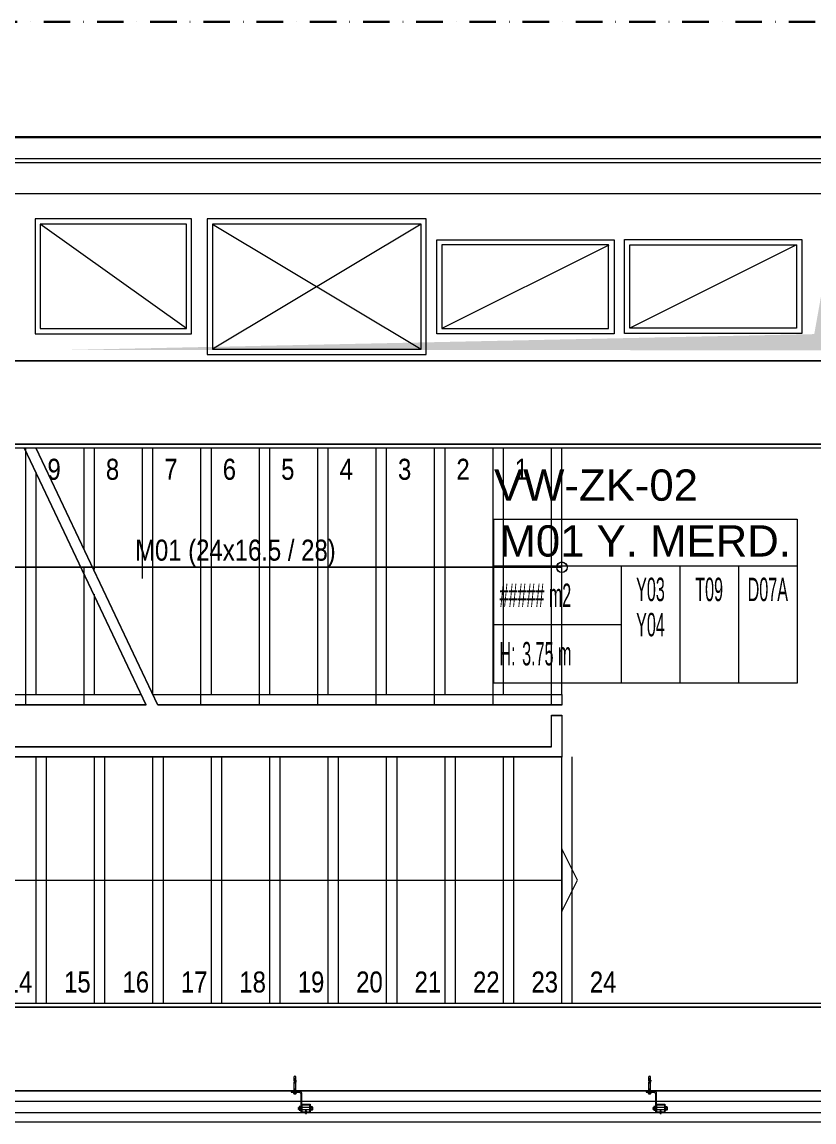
# Model space of a CAD drawing. Extents: x -3709 to 34975, y -230 to 8245.
# Drawn here: x 2992 to 3372, y 298 to 825 of the extents above; entities that cross this region are included whole.
import ezdxf
from ezdxf.enums import TextEntityAlignment as Align

# ---------------------------------------------------------------- set-up
doc = ezdxf.new("R2010")
doc.units = 0
doc.linetypes.add('DASHDOT', pattern=[25.4, 12.7, -6.35, 0, -6.35])
doc.linetypes.add('DOT2', pattern=[0.125, 0, -0.125])
doc.layers.get('0').update_dxf_attribs({"color": 9, "lineweight": 9})
for name, color, linetype, lineweight in [('00', 9, 'Continuous', 9), ('01', 9, 'Continuous', 9), ('06D', 9, 'Continuous', 9), ('09D', 9, 'Continuous', 9), ('10', 9, 'Continuous', 9), ('10A', 9, 'Continuous', 9), ('14', 9, 'Continuous', 9), ('19', 9, 'Continuous', 9), ('19D', 9, 'DOT2', 9), ('21', 9, 'Continuous', 9), ('21_MAHAL', 9, 'Continuous', 9), ('E-KABLO', 7, 'Continuous', 30)]:
    doc.layers.add(name, color=color, linetype=linetype, lineweight=lineweight)
doc.styles.add('Arial', font='arial.ttf', dxfattribs={"height": 2.5})
doc.styles.add('MuuM_TEXT-STANDART', font='ARIALN.TTF')

# ---------------------------------------------------------------- blocks, each defined once
blk = doc.blocks.new('0_arrowstairs')
blk.add_lwpolyline([(0, 0), (0, -30), (15, 0), (0, 30)], close=True)
blk = doc.blocks.new('*U105')
blk.add_lwpolyline([(0, 0), (0, 560)])
blk.add_circle((0, 0), 5)
at = {"rotation": 90}
blk.add_blockref('0_arrowstairs', (0, 560), dxfattribs=at)
blk = doc.blocks.new('*U518')
blk.add_lwpolyline([(0, 0), (0, 560)])
blk.add_circle((0, 0), 5)
at = {"rotation": 90}
blk.add_blockref('0_arrowstairs', (0, 560), dxfattribs=at)
blk = doc.blocks.new('*U519')
blk.add_lwpolyline([(0, 0), (0, 60)])
blk.add_circle((0, 0), 5)
at = {"rotation": 90}
blk.add_blockref('0_arrowstairs', (0, 60), dxfattribs=at)
blk = doc.blocks.new('merdvn')
at = {"layer": '19', "linetype": 'Continuous'}
for points in [[(-7574.13, 20450), (-7574.13, 20568)], [(-7493.38, 20445), (-7551.72, 20568)], [(-7487.79, 20445), (-7546.13, 20568)], [(-7518.13, 20510), (-7518.13, 20568)], [(-7490.13, 20450), (-7490.13, 20568)], [(-7462.13, 20450), (-7462.13, 20568)], [(-7434.13, 20450), (-7434.13, 20568)], [(-7406.13, 20450), (-7406.13, 20568)], [(-7378.13, 20450), (-7378.13, 20568)], [(-7350.13, 20450), (-7350.13, 20568)], [(-7322.13, 20450), (-7322.13, 20568)], [(-7294.13, 20450), (-7294.13, 20568)], [(-7546.13, 20450), (-7546.13, 20556.02)], [(-7518.13, 20450), (-7518.13, 20498.02)], [(-7579.13, 20450), (-7692.13, 20450)], [(-7493.38, 20445), (-7574.13, 20445), (-7574.13, 20425), (-7574.13, 20425), (-7299.13, 20425), (-7299.13, 20440), (-7294.13, 20440), (-7294.13, 20420), (-7299.13, 20420), (-7579.13, 20420), (-7579.13, 20420), (-7579.13, 20450), (-7495.72, 20450)], [(-7579.13, 20420), (-7692.13, 20420)], [(-7574.13, 20302), (-7574.13, 20420)], [(-7546.13, 20302), (-7546.13, 20420)], [(-7518.13, 20302), (-7518.13, 20420)], [(-7490.13, 20302), (-7490.13, 20420)], [(-7462.13, 20302), (-7462.13, 20420)], [(-7434.13, 20302), (-7434.13, 20420)], [(-7406.13, 20302), (-7406.13, 20420)], [(-7378.13, 20302), (-7378.13, 20420)], [(-7350.13, 20302), (-7350.13, 20420)], [(-7322.13, 20302), (-7322.13, 20420)], [(-7294.13, 20302), (-7294.13, 20420)]]:
    blk.add_lwpolyline(points, dxfattribs=at)
at = {"layer": '19'}
for points in [[(-7487.79, 20445), (-7546.13, 20568)], [(-7576.63, 20361), (-7635.63, 20361), (-7635.63, 20511), (-7581.63, 20511)], [(-7490.13, 20450), (-7294.13, 20450), (-7294.13, 20450), (-7294.13, 20445), (-7294.13, 20445), (-7487.79, 20445)]]:
    blk.add_lwpolyline(points, dxfattribs=at)
at = {"layer": '19D'}
for points in [[(-7579.13, 20450), (-7579.13, 20568)], [(-7551.13, 20445), (-7551.13, 20568)], [(-7523.13, 20519.5), (-7523.13, 20568)], [(-7495.13, 20505.67), (-7495.13, 20568)], [(-7467.13, 20445), (-7467.13, 20568)], [(-7439.13, 20445), (-7439.13, 20568)], [(-7411.13, 20445), (-7411.13, 20568)], [(-7383.13, 20445), (-7383.13, 20568)], [(-7355.13, 20445), (-7355.13, 20568)], [(-7327.13, 20445), (-7327.13, 20568)], [(-7299.13, 20445), (-7299.13, 20568)], [(-7523.13, 20505.67), (-7523.13, 20511)], [(-7523.13, 20445), (-7523.13, 20507.72)], [(-7579.39, 20445.01), (-7692.13, 20445.01)], [(-7569.13, 20302), (-7569.13, 20420)], [(-7541.13, 20302), (-7541.13, 20420)], [(-7513.13, 20302), (-7513.13, 20420)], [(-7485.13, 20302), (-7485.13, 20420)], [(-7457.13, 20302), (-7457.13, 20420)], [(-7429.13, 20302), (-7429.13, 20420)], [(-7401.13, 20302), (-7401.13, 20420)], [(-7373.13, 20302), (-7373.13, 20420)], [(-7345.13, 20302), (-7345.13, 20420)], [(-7317.13, 20302), (-7317.13, 20420)], [(-7289.13, 20302), (-7289.13, 20420)], [(-7579.39, 20415.01), (-7692.13, 20415.01)]]:
    blk.add_lwpolyline(points, dxfattribs=at)
at = {"layer": '19', "xscale": 0.5, "yscale": 0.5, "zscale": 0.5}
for name, p, rotation in [('*U518', (-7294.13, 20511), 90), ('*U519', (-7635.63, 20450), 180), ('*U105', (-7574.13, 20361), 270)]:
    blk.add_blockref(name, p, dxfattribs=dict(at, rotation=rotation))
at = {"layer": '21', "style": 'MuuM_TEXT-STANDART'}
for s, p in [('11', (-7590.31, 20563)), ('10', (-7562.31, 20563)), ('9', (-7534.31, 20563)), ('8', (-7506.31, 20563)), ('7', (-7478.31, 20563)), ('6', (-7450.31, 20563)), ('5', (-7422.31, 20563)), ('4', (-7394.31, 20563)), ('3', (-7366.31, 20563)), ('2', (-7338.31, 20563)), ('1', (-7310.31, 20563)), ('M01 (24x16.5 / 28)', (-7402.54, 20524.22)), ('12', (-7676.27, 20437.52)), ('13', (-7676.27, 20407.52)), ('14', (-7547.98, 20317.17)), ('15', (-7519.98, 20317.17)), ('16', (-7491.98, 20317.17)), ('17', (-7463.98, 20317.17)), ('18', (-7435.98, 20317.17)), ('19', (-7407.98, 20317.17)), ('20', (-7379.98, 20317.17)), ('21', (-7351.98, 20317.17)), ('22', (-7323.98, 20317.17)), ('23', (-7295.98, 20317.17)), ('24', (-7267.98, 20317.17))]:
    blk.add_text(s, height=10, dxfattribs=at).set_placement(p, align=Align.TOP_RIGHT)
blk = doc.blocks.new('cxvxv')
for p, q in [((-21988.4, 8560.98, 0), (-21988.4, 8560.32, 0)), ((-21988.4, 8560.32, 0), (-21986.64, 8560.32, 0)), ((-21986.86, 8561.07, 0), (-21988.18, 8561.07, 0)), ((-21988.02, 8561.25, 0), (-21987.03, 8561.3, 0)), ((-21988.02, 8561.25, 0), (-21988, 8561.26, 0)), ((-21988, 8561.23, 0), (-21988.02, 8561.25, 0)), ((-21988.02, 8561.13, 0), (-21987.03, 8561.19, 0)), ((-21988.02, 8561.13, 0), (-21988, 8561.14, 0)), ((-21988, 8561.11, 0), (-21988.02, 8561.13, 0)), ((-21988.02, 8560.32, 0), (-21987.02, 8560.32, 0)), ((-21988.02, 8560.28, 0), (-21988.02, 8560.32, 0)), ((-21988.02, 8560.11, 0), (-21988.02, 8555.61, 0)), ((-21988, 8561.3, 0), (-21987.94, 8561.35, 0)), ((-21988, 8561.26, 0), (-21988, 8561.3, 0)), ((-21988, 8561.14, 0), (-21988, 8561.23, 0)), ((-21988, 8561.07, 0), (-21988, 8561.11, 0)), ((-21987.96, 8560.98, 0), (-21987.96, 8560.32, 0)), ((-21987.54, 8561.35, 0), (-21987.94, 8561.35, 0)), ((-21987.7, 8561.05, 0), (-21987.7, 8561.08, 0)), ((-21987.7, 8561.07, 0), (-21987.7, 8561.07, 0)), ((-21987.54, 8561.35, 0), (-21987.1, 8561.35, 0)), ((-21987.03, 8561.3, 0), (-21987.1, 8561.35, 0)), ((-21987.08, 8560.64, 0), (-21987.08, 8560.98, 0)), ((-21987.08, 8560.64, 0), (-21987.08, 8560.32, 0)), ((-21987.06, 8560.32, 0), (-21987.06, 8560.28, 0)), ((-21987.06, 8555.61, 0), (-21987.06, 8560.11, 0)), ((-21987.05, 8561.32, 0), (-21987.03, 8561.3, 0)), ((-21987.03, 8561.3, 0), (-21987.05, 8561.28, 0)), ((-21987.03, 8561.3, 0), (-21987.05, 8561.29, 0)), ((-21987.05, 8561.28, 0), (-21987.05, 8561.2, 0)), ((-21987.05, 8561.2, 0), (-21987.03, 8561.19, 0)), ((-21987.03, 8561.19, 0), (-21987.05, 8561.17, 0)), ((-21987.05, 8561.17, 0), (-21987.05, 8561.08, 0)), ((-21987.05, 8561.08, 0), (-21987.03, 8561.07, 0)), ((-21987.02, 8560.32, 0), (-21987.02, 8560.28, 0)), ((-21987.02, 8555.61, 0), (-21987.02, 8560.11, 0)), ((-21986.64, 8560.32, 0), (-21986.64, 8560.98, 0)), ((-21988.4, 8555.4, 0), (-21986.64, 8555.4, 0)), ((-21988.4, 8554.74, 0), (-21988.4, 8555.4, 0)), ((-21986.86, 8554.65, 0), (-21988.17, 8554.65, 0)), ((-21988.02, 8555.44, 0), (-21988.02, 8555.4, 0)), ((-21988.02, 8555.4, 0), (-21987.02, 8555.4, 0)), ((-21987.96, 8554.74, 0), (-21987.96, 8555.4, 0)), ((-21987.08, 8555.08, 0), (-21987.08, 8555.4, 0)), ((-21987.08, 8555.08, 0), (-21987.08, 8554.74, 0)), ((-21987.06, 8555.4, 0), (-21987.06, 8555.44, 0)), ((-21987.02, 8555.4, 0), (-21987.02, 8555.44, 0)), ((-21986.64, 8555.4, 0), (-21986.64, 8554.74, 0))]:
    blk.add_line(p, q)
at = {"elevation": 0}
for points in [[(-21986.3, 8560.11), (-21988.7, 8560.11), (-21988.7, 8560.28), (-21986.3, 8560.28)], [(-21986.3, 8555.61), (-21988.7, 8555.61), (-21988.7, 8555.44), (-21986.3, 8555.44)]]:
    blk.add_lwpolyline(points, close=True, dxfattribs=at)
for points in [[(-21987.98, 8560.28), (-21987.98, 8560.32)], [(-21987.98, 8560.11), (-21987.98, 8555.61)], [(-21987.98, 8555.44), (-21987.98, 8555.4)]]:
    blk.add_lwpolyline(points, dxfattribs=at)
for centre, radius, start, end in [((-21988.18, 8560.75, 0), 0.315, 45.8497, 134.1503), ((-21987.52, 8559.95, 0), 1.12, 66.8701, 113.1299), ((-21987.52, 8559.95, 0), 1.12, 66.8701, 113.1299), ((-21986.86, 8560.76, 0), 0.313, 45.449, 134.551), ((-21988.18, 8554.97, 0), 0.315, 225.8497, 314.1503), ((-21987.52, 8555.77, 0), 1.12, 246.8701, 293.1299), ((-21987.52, 8555.77, 0), 1.12, 246.8701, 293.1299), ((-21986.86, 8554.96, 0), 0.313, 225.449, 314.551)]:
    blk.add_arc(centre, radius, start, end)
blk = doc.blocks.new('VIDA')
for p, q in [((-18072, 6523.9), (-18071.9, 6524)), ((-18071.9, 6523.8), (-18072, 6523.9)), ((-18071.9, 6524), (-18070.1, 6524.7)), ((-18069.6, 6522.9), (-18071.9, 6523.8)), ((-18069.7, 6524.9), (-18070.6, 6523.2)), ((-18070.6, 6523.2), (-18070.1, 6524.7)), ((-18070.1, 6524.7), (-18069.9, 6525.1)), ((-18069.9, 6525.1), (-18070.1, 6524.1)), ((-18070.1, 6524.1), (-18070, 6524.3)), ((-18070, 6524.3), (-18069.8, 6525.1)), ((-18069.9, 6525.1), (-18069.8, 6525.1)), ((-18069.8, 6525.1), (-18069.7, 6524.9)), ((-18069.7, 6524.9), (-18069.3, 6525)), ((-18069.6, 6522.8), (-18069.1, 6525)), ((-18069.6, 6522.8), (-18069.6, 6522.9)), ((-18069.4, 6522.4), (-18069.6, 6522.8)), ((-18068.9, 6525.3), (-18069.4, 6522.4)), ((-18069.3, 6522.4), (-18069.4, 6522.4)), ((-18069.3, 6522.4), (-18068.9, 6525.3)), ((-18069.3, 6525), (-18069.1, 6525)), ((-18069.1, 6522.8), (-18069.3, 6522.4)), ((-18069.1, 6525), (-18068.9, 6525.3)), ((-18068.7, 6522.8), (-18069.1, 6522.8)), ((-18068.9, 6525.3), (-18068.9, 6525.3)), ((-18068.9, 6525.3), (-18068.7, 6525)), ((-18068.7, 6522.8), (-18068.2, 6525)), ((-18068.7, 6525), (-18068.2, 6525)), ((-18068.5, 6522.4), (-18068.7, 6522.8)), ((-18068, 6525.3), (-18068.5, 6522.4)), ((-18068.4, 6522.4), (-18068.5, 6522.4)), ((-18068.4, 6522.4), (-18067.9, 6525.3)), ((-18068.2, 6522.8), (-18068.4, 6522.4)), ((-18068.2, 6522.8), (-18068.4, 6522.4)), ((-18068.2, 6525), (-18068, 6525.3)), ((-18067.7, 6525), (-18068.2, 6522.8)), ((-18067.7, 6522.8), (-18068.2, 6522.8)), ((-18067.9, 6525.3), (-18068, 6525.3)), ((-18067.9, 6525.3), (-18067.7, 6525)), ((-18067.7, 6522.8), (-18067.2, 6525)), ((-18067.7, 6525), (-18067.2, 6525)), ((-18067.5, 6522.4), (-18067.7, 6522.8)), ((-18067, 6525.3), (-18067.5, 6522.4)), ((-18067.4, 6522.4), (-18067.5, 6522.4)), ((-18067.4, 6522.4), (-18066.9, 6525.3)), ((-18067.2, 6522.8), (-18067.4, 6522.4)), ((-18067.2, 6522.8), (-18067.4, 6522.4)), ((-18067.2, 6525), (-18067, 6525.3)), ((-18066.7, 6525), (-18067.2, 6522.8)), ((-18066.7, 6522.8), (-18067.2, 6522.8)), ((-18066.9, 6525.3), (-18067, 6525.3)), ((-18066.9, 6525.3), (-18066.7, 6525)), ((-18066.3, 6525), (-18066.7, 6525)), ((-18066.7, 6522.8), (-18066.3, 6525)), ((-18066.5, 6522.4), (-18066.7, 6522.8)), ((-18066.1, 6525.3), (-18066.5, 6522.4)), ((-18066.5, 6522.4), (-18066, 6525.3)), ((-18066.3, 6522.8), (-18066.5, 6522.4)), ((-18066.3, 6522.8), (-18066.5, 6522.4)), ((-18066.5, 6522.4), (-18066.5, 6522.4)), ((-18066.3, 6525), (-18066.1, 6525.3)), ((-18065.8, 6525), (-18066.3, 6522.8)), ((-18066.3, 6522.8), (-18065.8, 6522.8)), ((-18066, 6525.3), (-18066.1, 6525.3)), ((-18066, 6525.3), (-18065.8, 6525)), ((-18065.8, 6522.8), (-18065.3, 6525)), ((-18065.8, 6525), (-18065.3, 6525)), ((-18065.6, 6522.4), (-18065.8, 6522.8)), ((-18065.1, 6525.3), (-18065.6, 6522.4)), ((-18065.5, 6522.4), (-18065.6, 6522.4)), ((-18065.5, 6522.4), (-18065, 6525.3)), ((-18065.3, 6522.8), (-18065.5, 6522.4)), ((-18065.3, 6522.8), (-18065.5, 6522.4)), ((-18065.3, 6525), (-18065.1, 6525.3)), ((-18064.8, 6525), (-18065.3, 6522.8)), ((-18064.8, 6522.8), (-18065.3, 6522.8)), ((-18065.1, 6525.3), (-18065, 6525.3)), ((-18065, 6525.3), (-18064.8, 6525)), ((-18064.8, 6525), (-18064.3, 6525)), ((-18064.8, 6522.8), (-18064.3, 6525)), ((-18064.6, 6522.4), (-18064.8, 6522.8)), ((-18064.1, 6525.3), (-18064.6, 6522.4)), ((-18064.5, 6522.4), (-18064.6, 6522.4)), ((-18064.5, 6522.4), (-18064, 6525.3)), ((-18064.3, 6522.8), (-18064.5, 6522.4)), ((-18064.3, 6522.8), (-18064.5, 6522.4)), ((-18064.3, 6525), (-18064.1, 6525.3)), ((-18063.8, 6525), (-18064.3, 6522.8)), ((-18063.8, 6522.8), (-18064.3, 6522.8)), ((-18064, 6525.3), (-18064.1, 6525.3)), ((-18064, 6525.3), (-18063.8, 6525)), ((-18063.8, 6522.8), (-18062, 6525)), ((-18062, 6525), (-18063.8, 6525)), ((-18063.6, 6522.4), (-18063.8, 6522.8)), ((-18063.6, 6522.4), (-18061.7, 6525.3)), ((-18061.8, 6525.3), (-18063.6, 6522.4)), ((-18062, 6522.8), (-18063.6, 6522.4)), ((-18062, 6522.8), (-18063.6, 6522.4)), ((-18063.6, 6522.4), (-18063.6, 6522.4)), ((-18061.5, 6525), (-18063.4, 6522.8)), ((-18063.4, 6522.8), (-18061.5, 6522.8)), ((-18061.7, 6525.3), (-18063.2, 6525.3)), ((-18062.7, 6522.4), (-18061.5, 6522.8)), ((-18062.6, 6522.4), (-18062.1, 6525.3)), ((-18062.4, 6522.8), (-18062.6, 6522.4)), ((-18062.4, 6522.8), (-18062.6, 6522.4)), ((-18062.6, 6522.4), (-18061.3, 6522.4)), ((-18062.4, 6525), (-18062.2, 6525.3)), ((-18061.5, 6525), (-18062.4, 6525)), ((-18061.5, 6522.8), (-18062.4, 6525)), ((-18061.9, 6525), (-18062.4, 6522.8)), ((-18061.9, 6522.8), (-18062.4, 6522.8)), ((-18062.2, 6525.3), (-18062.1, 6525.3)), ((-18062.2, 6525.3), (-18061.3, 6522.4)), ((-18062.1, 6525.3), (-18061.9, 6525)), ((-18062, 6525), (-18061.8, 6525.3)), ((-18061.9, 6525), (-18061.4, 6525)), ((-18061.9, 6522.8), (-18061.4, 6525)), ((-18061.7, 6522.4), (-18061.9, 6522.8)), ((-18061.2, 6525.3), (-18061.7, 6522.4)), ((-18061.7, 6525.3), (-18061.5, 6525)), ((-18061.6, 6522.4), (-18061.7, 6522.4)), ((-18061.6, 6522.4), (-18061.2, 6525.3)), ((-18061.4, 6522.8), (-18061.6, 6522.4)), ((-18061.4, 6522.8), (-18061.6, 6522.4)), ((-18061.4, 6525), (-18061.2, 6525.3)), ((-18061, 6525), (-18061.4, 6522.8)), ((-18060.9, 6522.8), (-18061.4, 6522.8)), ((-18061.2, 6525.3), (-18061, 6525)), ((-18061.2, 6525.3), (-18061.2, 6525.3)), ((-18061, 6525), (-18060.5, 6525)), ((-18060.9, 6522.8), (-18060.5, 6525)), ((-18060.7, 6522.4), (-18060.9, 6522.8)), ((-18060.7, 6522.4), (-18060.2, 6525.3)), ((-18060.3, 6525.3), (-18060.7, 6522.4)), ((-18060.5, 6522.8), (-18060.7, 6522.4)), ((-18060.5, 6522.8), (-18060.7, 6522.4)), ((-18060.7, 6522.4), (-18060.7, 6522.4)), ((-18060.5, 6525), (-18060.3, 6525.3)), ((-18060, 6525), (-18060.5, 6522.8)), ((-18060.5, 6522.8), (-18060, 6522.8)), ((-18060.3, 6525.3), (-18060.2, 6525.3)), ((-18060.2, 6525.3), (-18060, 6525)), ((-18060, 6525), (-18059.5, 6525)), ((-18060, 6522.8), (-18059.5, 6525)), ((-18059.8, 6522.4), (-18060, 6522.8)), ((-18059.3, 6525.3), (-18059.8, 6522.4)), ((-18059.7, 6522.4), (-18059.8, 6522.4)), ((-18059.7, 6522.4), (-18059.2, 6525.3)), ((-18059.5, 6522.8), (-18059.7, 6522.4)), ((-18059.5, 6522.8), (-18059.7, 6522.4)), ((-18059.5, 6525), (-18059.3, 6525.3)), ((-18059.2, 6524), (-18059.5, 6522.8)), ((-18059.5, 6522.8), (-18059.2, 6522.8)), ((-18059.3, 6525.3), (-18059.2, 6525.3)), ((-18058.1, 6526.6), (-18059.2, 6526.6)), ((-18059.2, 6521.2), (-18059.2, 6526.6)), ((-18058.1, 6521.2), (-18059.2, 6521.2))]:
    blk.add_line(p, q)
for points in [[(-18068.7, 6525), (-18069.1, 6522.8)], [(-18057.2, 6524.3), (-18057.5, 6524), (-18057.5, 6523.8), (-18057.2, 6523.5)]]:
    blk.add_lwpolyline(points)
for centre, start, end in [((-18062.4, 6523.6), 7.5095, 35.2427), ((-18062.4, 6524.2), 324.7573, 352.4905)]:
    blk.add_arc(centre, 5.21, start, end)
blk = doc.blocks.new('çelik dübel')
at = {"ltscale": 7}
for p, q in [((-87.2, -2), (-85, 2)), ((-85, -6), (-85, 2)), ((-68, 2), (-85, 2)), ((-75, -6), (-75, 2)), ((-70, -6), (-70, 2)), ((-68, 3), (-58, 2)), ((-68, -7), (-68, 3)), ((-58, -6), (-58, 2)), ((-8.5, 2), (-58, 2)), ((-53, 1.5), (-58, 1.5)), ((-53, -6), (-53, 2)), ((-25, -6), (-25, 2)), ((-25, -6), (-23.9, 2)), ((-23, -6), (-21.9, 2)), ((-21, -6), (-19.9, 2)), ((-19, -6), (-17.9, 2)), ((-17, -6), (-15.9, 2)), ((-85, -6), (-87.2, -2)), ((-68, -6), (-85, -6)), ((-68, -7), (-58, -6)), ((-53, -5.5), (-58, -5.5)), ((-8.5, -6), (-58, -6))]:
    blk.add_line(p, q, dxfattribs=at)
for p, q in [((-15, -6), (-13.9, 2)), ((-13, -6), (-11.9, 2)), ((-11, -6), (-10, 1.1)), ((-10, -9), (-10, 5)), ((-9, 5), (-10, 5)), ((-10, 3), (-10, 5)), ((-9, -9), (-9, 5)), ((-8.5, 2), (-8.5, 3)), ((-8.5, -4), (-8.5, 0)), ((-5, 4), (-7.5, 4)), ((-5, 1), (-7.5, 1)), ((-4, 2), (-4, 3)), ((-1, 2), (-4, 2)), ((-4, -4), (-4, 0)), ((-3, -6), (-1.9, 2)), ((-1, -6), (0, 1.1)), ((0, -5), (0, 1)), ((-10, -7), (-10, -9.1)), ((-9, -9), (-10, -9)), ((-8.5, -6), (-8.5, -7)), ((-5, -5), (-7.5, -5)), ((-5, -8), (-7.5, -8)), ((-4, -6), (-4, -7)), ((-1, -6), (-4, -6))]:
    blk.add_line(p, q)
for points in [[(-68, 0.6), (-67.4, 0.4), (-67, 0.1), (-66.6, -0.3), (-66.2, -0.8), (-65.9, -1.3), (-65.7, -1.9), (-65.4, -2.3), (-65.2, -2.8), (-65, -3.1), (-64.8, -3.3), (-64.6, -3.5), (-64.4, -3.6), (-64.2, -3.5), (-63.9, -3.5), (-63.7, -3.3), (-63.5, -3.1), (-63.2, -2.9), (-62.9, -2.6), (-62.7, -2.3), (-62.4, -2), (-62.1, -1.7), (-61.9, -1.4), (-61.6, -1.1), (-61.4, -0.9), (-61.2, -0.7), (-61, -0.6), (-60.8, -0.5), (-60.6, -0.5), (-60.4, -0.5), (-60.3, -0.7), (-60.1, -0.9), (-59.9, -1.1), (-59.8, -1.5), (-59.6, -1.9), (-59.4, -2.3), (-59.2, -2.7), (-58.9, -3), (-58.7, -3.3), (-58.4, -3.5), (-58, -3.5)], [(-68, -0.5), (-68, -0.5), (-67.9, -0.5), (-67.9, -0.5), (-67.8, -0.5), (-67.8, -0.6), (-67.7, -0.6), (-67.7, -0.6), (-67.6, -0.7), (-67.6, -0.7), (-67.6, -0.8), (-67.5, -0.8), (-67.5, -0.8), (-67.5, -0.9), (-67.4, -0.9), (-67.4, -0.9), (-67.3, -1), (-67.3, -1), (-67.3, -1.1), (-67.2, -1.1), (-67.2, -1.2), (-67.2, -1.2), (-67.1, -1.3), (-67.1, -1.3), (-67.1, -1.4), (-67, -1.4), (-67, -1.5), (-67, -1.5), (-66.9, -1.6), (-66.9, -1.6), (-66.9, -1.7), (-66.9, -1.7), (-66.8, -1.8), (-66.8, -1.9), (-66.8, -1.9), (-66.7, -2), (-66.7, -2), (-66.7, -2.1), (-66.6, -2.2), (-66.6, -2.2), (-66.6, -2.3), (-66.6, -2.3), (-66.5, -2.4), (-66.5, -2.5), (-66.5, -2.5), (-66.4, -2.6), (-66.4, -2.7), (-66.4, -2.7), (-66.3, -2.8), (-66.3, -2.8), (-66.3, -2.9), (-66.3, -3), (-66.2, -3), (-66.2, -3.1), (-66.2, -3.1), (-66.1, -3.2), (-66.1, -3.2), (-66.1, -3.3), (-66, -3.4), (-66, -3.4), (-66, -3.5), (-65.9, -3.5), (-65.9, -3.6), (-65.9, -3.6), (-65.8, -3.7), (-65.8, -3.7), (-65.7, -3.8), (-65.7, -3.8), (-65.7, -3.9), (-65.6, -3.9), (-65.6, -4), (-65.5, -4), (-65.5, -4.1), (-65.4, -4.1), (-65.4, -4.1), (-65.3, -4.2), (-65.3, -4.2), (-65.2, -4.3), (-65.2, -4.3), (-65.1, -4.3), (-65, -4.4), (-65, -4.4), (-64.9, -4.4), (-64.9, -4.4), (-64.8, -4.5), (-64.7, -4.5), (-64.7, -4.5), (-64.6, -4.5), (-64.5, -4.5), (-64.5, -4.5), (-64.4, -4.5), (-64.3, -4.5), (-64.3, -4.5), (-64.2, -4.5), (-64.1, -4.5), (-64.1, -4.5), (-64, -4.5), (-64, -4.5), (-63.9, -4.5), (-63.8, -4.5), (-63.8, -4.5), (-63.7, -4.4), (-63.7, -4.4), (-63.6, -4.4), (-63.6, -4.4), (-63.5, -4.4), (-63.4, -4.3), (-63.4, -4.3), (-63.3, -4.3), (-63.3, -4.3), (-63.3, -4.2), (-63.2, -4.2), (-63.2, -4.2), (-63.1, -4.1), (-63.1, -4.1), (-63, -4.1), (-63, -4), (-62.9, -4), (-62.9, -4), (-62.9, -3.9), (-62.8, -3.9), (-62.8, -3.9), (-62.7, -3.8), (-62.7, -3.8), (-62.7, -3.8), (-62.6, -3.7), (-62.6, -3.7), (-62.5, -3.6), (-62.5, -3.6), (-62.5, -3.6), (-62.4, -3.5), (-62.4, -3.5), (-62.4, -3.5), (-62.3, -3.4), (-62.3, -3.4), (-62.2, -3.3), (-62.2, -3.3), (-62.2, -3.3), (-62.1, -3.2), (-62.1, -3.2), (-62.1, -3.1), (-62, -3.1), (-62, -3.1), (-62, -3), (-61.9, -3), (-61.9, -2.9), (-61.9, -2.9), (-61.8, -2.9), (-61.8, -2.8), (-61.7, -2.8), (-61.7, -2.7), (-61.7, -2.7), (-61.6, -2.6), (-61.6, -2.6), (-61.6, -2.6), (-61.5, -2.5), (-61.5, -2.5), (-61.5, -2.5), (-61.4, -2.4), (-61.4, -2.4), (-61.4, -2.3), (-61.3, -2.3), (-61.3, -2.3), (-61.3, -2.2), (-61.3, -2.2), (-61.2, -2.2), (-61.2, -2.1), (-61.2, -2.1), (-61.1, -2), (-61.1, -2), (-61.1, -2), (-61, -1.9), (-61, -1.9), (-61, -1.9), (-61, -1.9), (-60.9, -1.8), (-60.9, -1.8), (-60.9, -1.8), (-60.9, -1.8), (-60.9, -1.8), (-60.9, -1.7), (-60.8, -1.7), (-60.8, -1.7), (-60.8, -1.7), (-60.8, -1.7), (-60.8, -1.7), (-60.8, -1.8), (-60.7, -1.8), (-60.7, -1.8), (-60.7, -1.8), (-60.7, -1.9), (-60.7, -1.9), (-60.7, -1.9), (-60.6, -2), (-60.6, -2), (-60.6, -2.1), (-60.6, -2.1), (-60.6, -2.1), (-60.5, -2.2), (-60.5, -2.2), (-60.5, -2.3), (-60.5, -2.3), (-60.4, -2.4), (-60.4, -2.5), (-60.4, -2.5), (-60.4, -2.6), (-60.3, -2.6), (-60.3, -2.7), (-60.3, -2.7), (-60.3, -2.8), (-60.2, -2.8), (-60.2, -2.9), (-60.2, -3), (-60.1, -3), (-60.1, -3.1), (-60.1, -3.1), (-60, -3.2), (-60, -3.2), (-59.9, -3.3), (-59.9, -3.4), (-59.9, -3.4), (-59.8, -3.5), (-59.8, -3.5), (-59.7, -3.6), (-59.7, -3.6), (-59.6, -3.7), (-59.6, -3.8), (-59.5, -3.8), (-59.5, -3.9), (-59.4, -3.9), (-59.3, -4), (-59.3, -4), (-59.2, -4.1), (-59.1, -4.2), (-59, -4.2), (-58.9, -4.3), (-58.8, -4.3), (-58.6, -4.4), (-58.4, -4.4), (-58.2, -4.5), (-58, -4.5)]]:
    blk.add_lwpolyline(points)
for centre, start, end in [((-7.5, 3), 90, 180), ((-7.5, 2), 180, 270), ((-7.5, 0), 90, 180), ((-5, 3), 0, 90), ((-5, 2), 270, 0), ((-5, 0), 0, 90), ((-1, 1), 0, 90), ((-7.5, -4), 180, 270), ((-7.5, -6), 90, 180), ((-7.5, -7), 180, 270), ((-5, -4), 270, 0), ((-5, -6), 0, 90), ((-5, -7), 270, 0), ((-1, -5), 270, 0)]:
    blk.add_arc(centre, 1, start, end)
blk = doc.blocks.new('kjdol')
at = {"ltscale": 10, "elevation": -278.89}
blk.add_lwpolyline([(77394.12, 60089.89), (77403.28, 60089.89, 0.460237), (77404.18, 60090.79), (77404.18, 60094.89), (77403.78, 60094.89), (77403.78, 60091.29, -0.414214), (77402.78, 60090.29), (77394.12, 60090.29)], format="xyb", close=True, dxfattribs=at)
at = {"elevation": -249.79}
for points in [[(77397.97, 60089.9), (77397.97, 60085.9), (77393.97, 60085.9), (77393.97, 60089.9)], [(77397.77, 60089.7), (77397.77, 60086.1), (77394.17, 60086.1), (77394.17, 60089.7)]]:
    blk.add_lwpolyline(points, close=True, dxfattribs=at)
blk.add_blockref('cxvxv', (99383.5, 51530.11, -249.79))
at = {"extrusion": (0, 0, -1), "xscale": 0.1000000000058208, "yscale": 0.1000000000058208, "zscale": -0.0999999999999091}
blk.add_blockref('çelik dübel', (-77402.74, 60093.36, 459.25), dxfattribs=at)
at = {"xscale": 0.1000000000058208, "yscale": 0.1000000000058208, "zscale": 0.1000000000058208, "rotation": 180}
blk.add_blockref('VIDA', (75587.75, 60740.29, -249.79), dxfattribs=at)
blk = doc.blocks.new('0_roomno2')
blk.add_lwpolyline([(19.375, -10.5), (0, -10.5), (0, 0), (19.375, 0)], close=True)
for points in [[(0, -3), (19.375, -3)], [(8.125, -3), (8.125, -10.5)], [(11.875, -3), (11.875, -10.5)], [(15.625, -3), (15.625, -10.5)], [(0, -6.75), (8.125, -6.75)]]:
    blk.add_lwpolyline(points)
at = {"style": 'MuuM_TEXT-STANDART', "width": 0.6}
blk.add_text('H:', height=1.5, dxfattribs=at).set_placement((0.35, -8.608), align=Align.MIDDLE_LEFT)
at = {"style": 'Arial'}
blk.add_attdef('ODANO', (0, 1.17), '', height=2, dxfattribs=at)
blk.add_attdef('MEKANADI', text='', height=2, dxfattribs=at).set_placement((0.35, -3), align=Align.BOTTOM_LEFT)
at = {"style": 'MuuM_TEXT-STANDART', "width": 0.6}
for tag, p in [('M2', (0.35, -4.875)), ('TEMIZTAVANYUKSEKLIGI', (1.8, -8.608))]:
    blk.add_attdef(tag, text='', height=1.5, dxfattribs=at).set_placement(p, align=Align.MIDDLE_LEFT)
for tag, p in [('YER01', (10, -4.5)), ('TAVAN01', (13.75, -4.5)), ('DUVAR01', (17.5, -4.5)), ('YER02', (10, -6.75)), ('TAVAN02', (13.75, -6.75)), ('DUVAR02', (17.5, -6.75)), ('YER03', (10, -9)), ('TAVAN03', (13.75, -9)), ('DUVAR03', (17.5, -9))]:
    blk.add_attdef(tag, text='', height=1.5, dxfattribs=at).set_placement(p, align=Align.MIDDLE_CENTER)

msp = doc.modelspace()

# ---------------------------------------------------------------- linework, layer by layer
at = {"layer": '00'}
msp.add_lwpolyline([(2800.84, 662.5), (2800.84, 757.5), (3395.84, 757.5), (3470.84, 757.5), (3470.84, 742.5), (3400.84, 742.5), (3400.84, 662.5), (3400.84, 492.5), (3385.84, 492.5), (3385.84, 622.5), (3400.84, 622.5), (3400.84, 662.5), (3385.84, 662.5), (3385.84, 742.5), (2940.84, 742.5), (2940.84, 742.5), (2815.84, 742.5), (2815.84, 662.5), (2800.84, 662.5)], dxfattribs=at)
at = {"layer": '01'}
for points in [[(3400.84, 312.5), (2800.84, 312.5), (2800.84, 662.5), (3400.84, 662.5), (3400.84, 622.5), (2850.84, 622.5), (2850.84, 352.5), (3400.84, 352.5)], [(3400.84, 662.5), (2800.84, 662.5), (2800.84, 312.5), (3400.84, 312.5), (3400.84, 352.5), (2850.84, 352.5), (2850.84, 622.5), (3400.84, 622.5)]]:
    msp.add_lwpolyline(points, close=True, dxfattribs=at)
at = {"layer": '06D'}
for points in [[(2998.34, 675.46), (3073.34, 675.46), (3073.34, 730.46), (2998.34, 730.46)], [(3070.84, 727.96), (3000.84, 727.96), (3000.84, 677.96), (3070.84, 677.96)], [(3080.84, 665.46), (3185.84, 665.46), (3185.84, 730.46), (3080.84, 730.46)], [(3183.34, 727.96), (3083.34, 727.96), (3083.34, 667.96), (3183.34, 667.96)], [(3190.84, 720.46), (3275.84, 720.46), (3275.84, 675.46), (3190.84, 675.46)], [(3193.34, 677.96), (3273.13, 677.96), (3273.13, 718.08), (3193.34, 718.08)], [(3280.84, 720.58), (3365.84, 720.58), (3365.84, 675.58), (3280.84, 675.58)], [(3363.34, 678.08), (3283.34, 678.08), (3283.34, 718.08), (3363.34, 718.08)]]:
    msp.add_lwpolyline(points, close=True, dxfattribs=at)
for points in [[(3070.84, 677.96), (3000.84, 727.96)], [(3183.34, 727.96), (3083.34, 667.96)], [(3083.34, 727.96), (3183.34, 667.96)], [(3273.34, 717.96), (3193.34, 677.96)], [(3363.34, 718.08), (3283.34, 678.08)], [(2540.84, 307.5), (3469.54, 307.5)]]:
    msp.add_lwpolyline(points, dxfattribs=at)
at = {"layer": '09D'}
msp.add_solid([(3380.84, 725.95), (3380.84, 667.5), (3371.78, 675.25), (3015.84, 667.71)], dxfattribs=at)
at = {"layer": '10A'}
msp.add_lwpolyline([(3464.84, 297.5), (2546.09, 297.5), (2546.09, 302), (3464.84, 302), (3464.84, 297.5)], dxfattribs=at)
at = {"layer": '14'}
msp.add_lwpolyline([(2800.84, 759.5), (2800.84, 759.5), (3472.84, 759.5), (3472.84, 740.5), (3402.84, 740.5), (3402.84, 490.5), (3383.84, 490.5), (3383.84, 620.5), (3383.84, 620.5), (3383.84, 620.5), (2852.84, 620.5), (2852.84, 354.5), (3383.84, 354.5), (3383.84, 354.5), (3383.84, 354.5), (3383.84, 384.5), (3402.84, 384.5), (3402.84, 334.5), (3472.84, 334.5), (3472.84, 316.5)], dxfattribs=at)
at = {"layer": 'E-KABLO', "color": 6, "linetype": 'DASHDOT'}
msp.add_line((2339.53, 824.9), (3453.01, 824.9), dxfattribs=at)
at = {"layer": 'E-KABLO', "color": 5, "linetype": 'Continuous'}
msp.add_line((3393.98, 769.64), (2788.02, 769.64), dxfattribs=at)

# ---------------------------------------------------------------- block references
for p in [(10544.96, -19947.5), (10544.96, -19947.6)]:
    msp.add_blockref('merdvn', p)
at = {"layer": '10', "rotation": 90}
for p in [(63216.04, -77091.97, 249.79), (63386.04, -77091.97, 249.79)]:
    msp.add_blockref('kjdol', p, dxfattribs=at)
at = {"layer": '21_MAHAL'}
ref = msp.add_blockref('0_roomno2', (3218.28, 586.59), dxfattribs=dict(at, xscale=7.5, yscale=7.5, zscale=7.5))
ref.add_attrib('ODANO', 'VW-ZK-02', (3218.28, 595.37), dxfattribs={"layer": '0', "height": 15, "style": 'Arial'})
ref.add_attrib('MEKANADI', 'M01 Y. MERD.', dxfattribs={"layer": '0', "height": 15, "style": 'Arial'}).set_placement((3220.9, 564.09), align=Align.BOTTOM_LEFT)
ref.add_attrib('M2', '##### m2', dxfattribs={"layer": '0', "height": 11.25, "style": 'MuuM_TEXT-STANDART', "width": 0.6}).set_placement((3220.9, 550.03), align=Align.MIDDLE_LEFT)
ref.add_attrib('TEMIZTAVANYUKSEKLIGI', '3.75 m', dxfattribs={"layer": '0', "height": 11.25, "style": 'MuuM_TEXT-STANDART', "width": 0.6}).set_placement((3231.78, 522.03), align=Align.MIDDLE_LEFT)
ref.add_attrib('YER01', 'Y03', dxfattribs={"layer": '0', "height": 11.25, "style": 'MuuM_TEXT-STANDART', "width": 0.6}).set_placement((3293.28, 552.84), align=Align.MIDDLE_CENTER)
ref.add_attrib('TAVAN01', 'T09', dxfattribs={"layer": '0', "height": 11.25, "style": 'MuuM_TEXT-STANDART', "width": 0.6}).set_placement((3321.4, 552.84), align=Align.MIDDLE_CENTER)
ref.add_attrib('DUVAR01', 'D07A', dxfattribs={"layer": '0', "height": 11.25, "style": 'MuuM_TEXT-STANDART', "width": 0.6}).set_placement((3349.53, 552.84), align=Align.MIDDLE_CENTER)
ref.add_attrib('YER02', 'Y04', dxfattribs={"layer": '0', "height": 11.25, "style": 'MuuM_TEXT-STANDART', "width": 0.6}).set_placement((3293.28, 535.97), align=Align.MIDDLE_CENTER)

doc.saveas('drawing.dxf')
